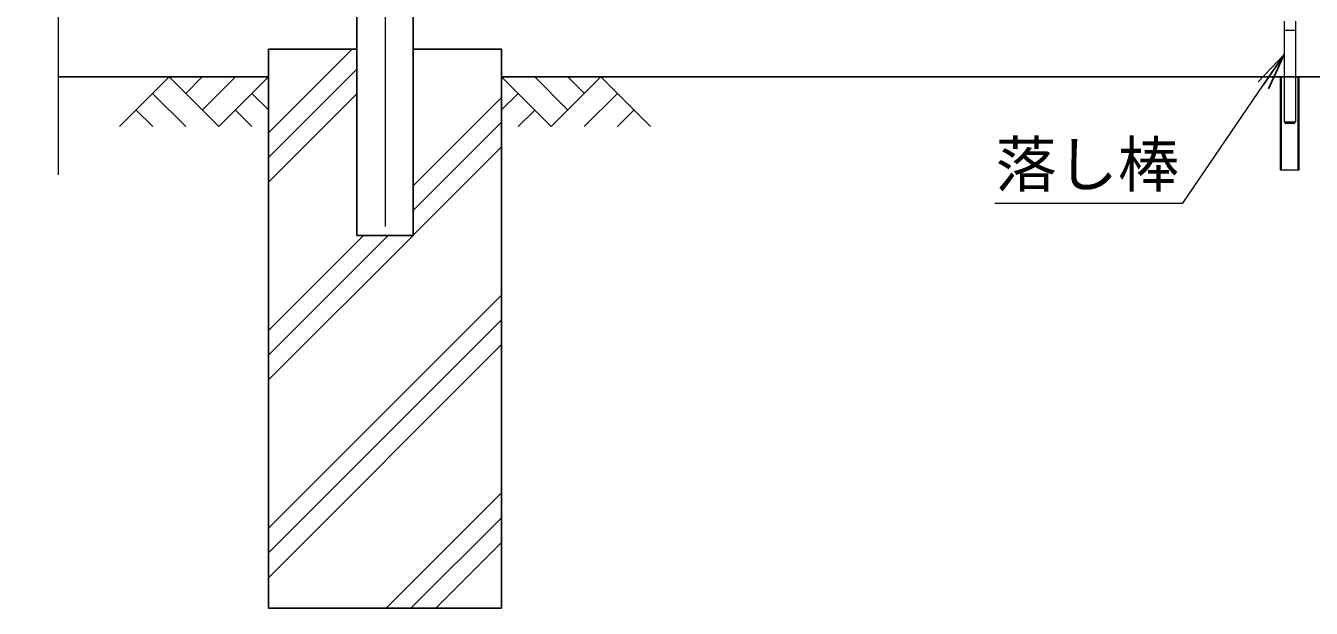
# Model space of a CAD drawing. Units: millimetres, scale not verified. Extents: x -4200 to 4200, y -2970 to 2970.
# Drawn here: x -207 to 1171, y -553 to 72 of the extents above; entities that cross this region are included whole.
import ezdxf
from ezdxf.enums import TextEntityAlignment as Align

# ---------------------------------------------------------------- set-up
doc = ezdxf.new("R2010")
doc.units = ezdxf.units.MM
doc.header["$LTSCALE"] = 10
doc.linetypes.add('USER1', pattern=[50.8, 31.75, -6.35, 6.35, -6.35])
for name, color, linetype, lineweight in [('0-0_D-STR4', 7, 'Continuous', 25), ('0-4_D-BGD', 7, 'Continuous', 25), ('0-5_D-STR1', 1, 'Continuous', 25), ('0-6_D-BMK', 2, 'USER1', 13), ('0-7_D-STR-TXT', 7, 'Continuous', 13), ('0-8_D-STR3', 3, 'Continuous', 13), ('0-A_D-DCR-HCH', 7, 'Continuous', 13), ('0-B_D-STR2', 7, 'Continuous', 13)]:
    doc.layers.add(name, color=color, linetype=linetype, lineweight=lineweight)
doc.layers.add('0-2_0', color=7, linetype='Continuous')
doc.styles.add('ＭＳ ゴシック', font='')
doc.styles.get('ＭＳ ゴシック').set_extended_font_data('MS Gothic')

# ---------------------------------------------------------------- blocks, each defined once
blk = doc.blocks.new('_Open')
at = {"layer": '0-2_0'}
blk.add_line((-10, 1.667), (0, 0), dxfattribs=at)
blk.add_lwpolyline([(-10, -1.667), (0, 0), (-10, 0)], dxfattribs=at)

msp = doc.modelspace()

# ---------------------------------------------------------------- linework, layer by layer
at = {"layer": '0-0_D-STR4'}
for p, q in [((147.91, 47.22), (53.16, 47.22)), ((53.16, 47.22), (53.16, -552.78)), ((208.41, 47.22), (303.16, 47.22)), ((303.16, 47.22), (303.16, -552.78)), ((303.16, -552.78), (53.16, -552.78))]:
    msp.add_line(p, q, dxfattribs=at)
at = {"layer": '0-4_D-BGD'}
for p, q in [((53.16, 17.22), (-171.84, 17.22)), ((303.16, 17.22), (2053.16, 17.22))]:
    msp.add_line(p, q, dxfattribs=at)
at = {"layer": '0-5_D-STR1'}
for p, q in [((147.91, 205.72), (147.91, -152.78)), ((208.41, 205.72), (208.41, -152.78)), ((147.91, 83.84), (147.91, -152.78)), ((147.91, -152.78), (208.41, -152.78))]:
    msp.add_line(p, q, dxfattribs=at)
at = {"layer": '0-6_D-BMK'}
msp.add_line((178.16, 682.46), (178.16, -163.36), dxfattribs=at)
at = {"layer": '0-7_D-STR-TXT'}
msp.add_lwpolyline([(831.97, -118.29), (1033.45, -118.29), (1119.65, 8.38)], dxfattribs=at)
at = {"layer": '0-8_D-STR3'}
for p, q in [((1142.16, 77.22), (1142.16, -30.82)), ((1154.16, 77.22), (1154.16, -30.82)), ((1154.16, 67.22), (1142.16, 67.22)), ((1138.16, 17.22), (1158.16, 17.22)), ((1138.16, -82.78), (1138.16, 17.22)), ((1139.36, -82.78), (1139.36, 17.22)), ((1156.96, -82.78), (1156.96, 17.22)), ((1158.16, -82.78), (1158.16, 17.22)), ((1142.16, -30.82), (1154.16, -30.82)), ((1142.16, -30.82), (1144.16, -32.82)), ((1152.16, -32.82), (1144.16, -32.82)), ((1152.16, -32.82), (1144.16, -32.82)), ((1152.16, -32.82), (1154.16, -30.82)), ((1158.16, -82.78), (1138.16, -82.78))]:
    msp.add_line(p, q, dxfattribs=at)
at = {"layer": '0-A_D-DCR-HCH'}
for p, q in [((53.16, -42.64), (143.02, 47.22)), ((-53.27, 17.22), (-106.48, -35.99)), ((-53.27, 17.22), (-0.05, -35.99)), ((-35.53, -0.52), (-17.79, 17.22)), ((-17.79, -18.25), (17.68, 17.22)), ((-0.05, -35.99), (53.16, 17.22)), ((53.16, -69.15), (147.91, 25.6)), ((356.37, -35.99), (303.16, 17.22)), ((374.11, -18.25), (338.63, 17.22)), ((409.58, 17.22), (356.37, -35.99)), ((391.94, -0.61), (374.11, 17.22)), ((409.58, 17.22), (462.8, -35.99)), ((-71, -0.52), (-35.36, -35.99)), ((35.42, -0.52), (53.16, -18.17)), ((53.16, -95.67), (147.91, -0.92)), ((208.41, -99.52), (303.16, -4.77)), ((320.9, -0.52), (303.16, -18.17)), ((427.32, -0.52), (391.68, -35.99)), ((-88.74, -18.25), (-70.92, -35.99)), ((17.68, -18.25), (35.5, -35.99)), ((338.63, -18.25), (320.81, -35.99)), ((445.06, -18.25), (427.24, -35.99)), ((208.41, -126.04), (303.16, -31.29)), ((208.41, -152.55), (303.16, -57.8)), ((53.16, -307.8), (208.18, -152.78)), ((53.16, -281.29), (181.66, -152.78)), ((53.16, -254.77), (155.15, -152.78)), ((53.16, -466.9), (303.16, -216.9)), ((53.16, -493.42), (303.16, -243.42)), ((53.16, -519.93), (303.16, -269.93)), ((179.41, -552.78), (303.16, -429.03)), ((205.93, -552.78), (303.16, -455.55)), ((232.45, -552.78), (303.16, -482.07))]:
    msp.add_line(p, q, dxfattribs=at)
at = {"layer": '0-B_D-STR2'}
msp.add_line((-171.84, -87.61), (-171.84, 336.57), dxfattribs=at)
msp.add_lwpolyline([(-171.84, -87.78), (-171.84, 336.57), (-207.08, 349.39), (-136.6, 375.05), (-171.84, 387.87), (-171.84, 707.22)], dxfattribs=at)

# ---------------------------------------------------------------- block references
at = {"layer": '0-7_D-STR-TXT', "xscale": 4, "yscale": 4, "rotation": 55.76294}
msp.add_blockref('_Open', (1142.16, 41.44), dxfattribs=at)

# ---------------------------------------------------------------- texts
at = {"layer": '0-7_D-STR-TXT', "style": 'ＭＳ ゴシック'}
msp.add_text('落し棒', height=48.09, dxfattribs=at).set_placement((832.63, -114.93), align=Align.BOTTOM_LEFT)

doc.saveas('drawing.dxf')
